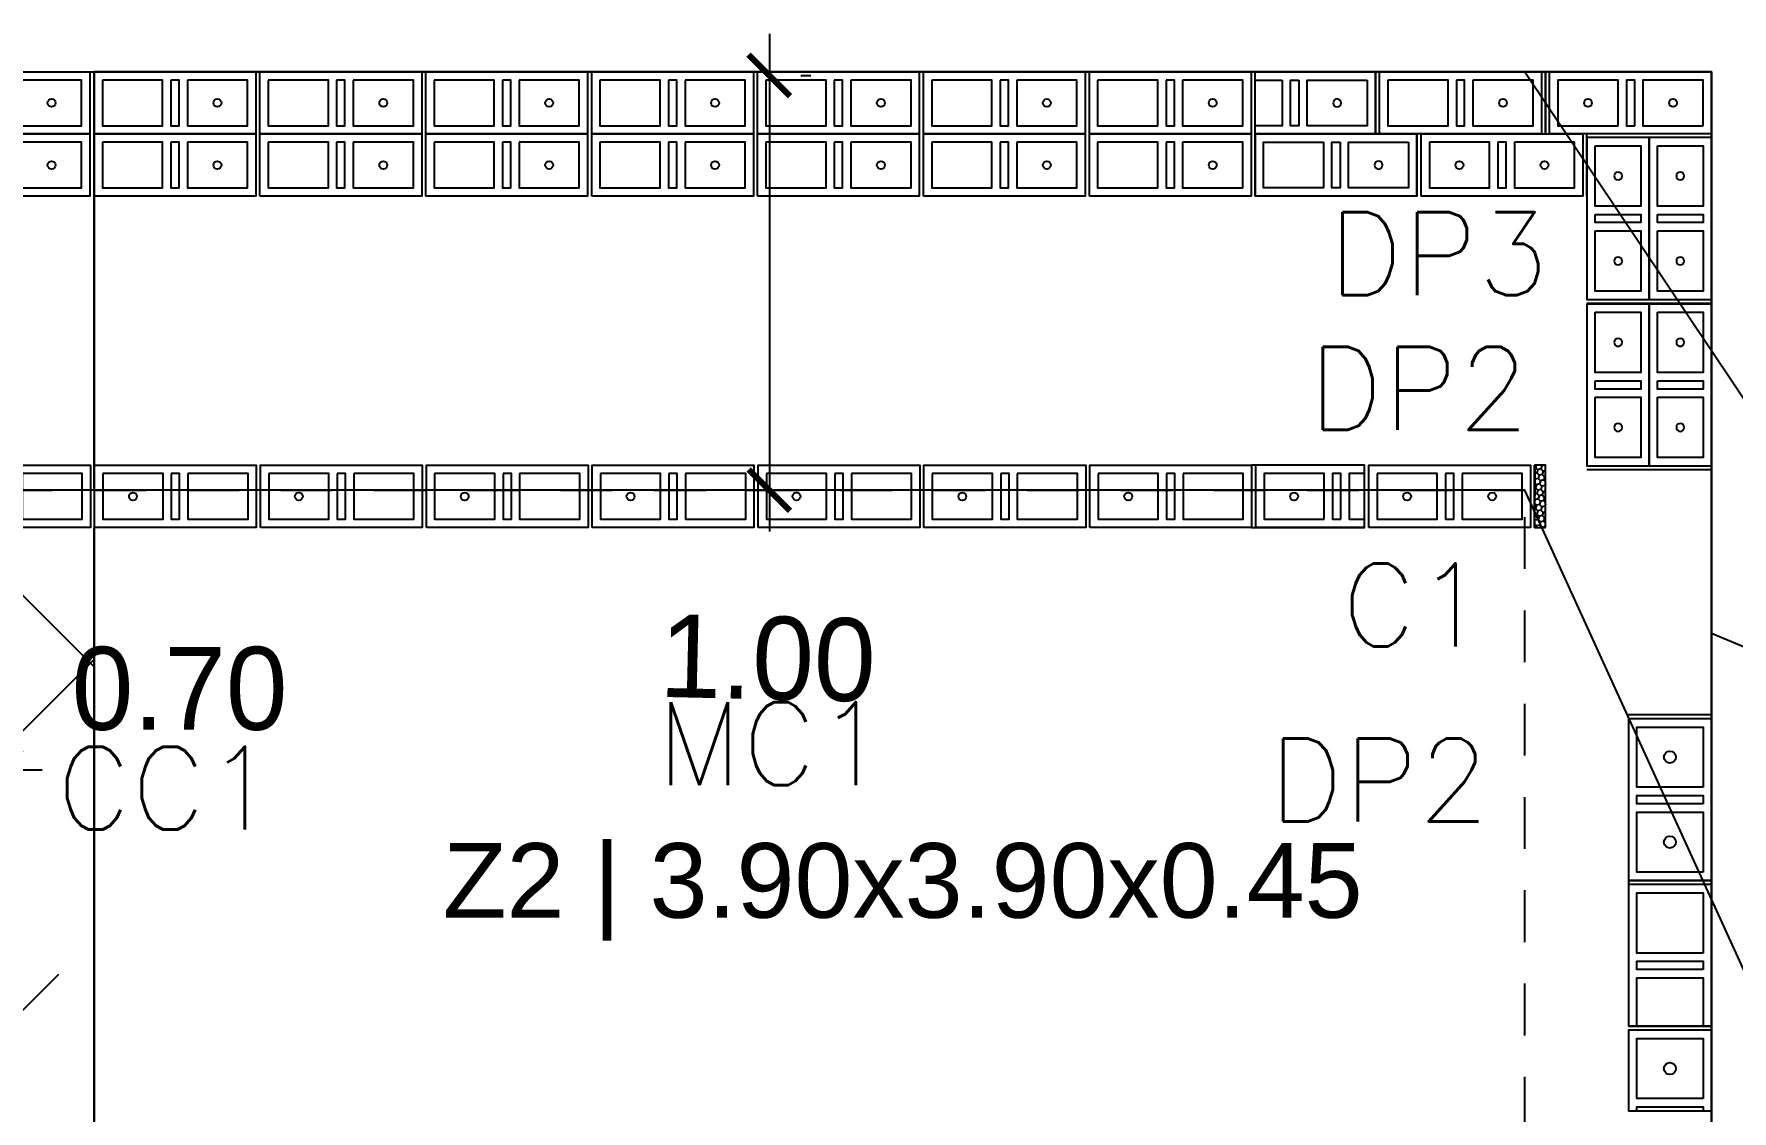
# Model space of a CAD drawing. Header units: metres. Extents: x -33.7 to 12.8, y -17.6 to 9.1.
# Drawn here: x -2.156 to 1.939, y 6.329 to 8.926 of the extents above; entities that cross this region are included whole.
import ezdxf
from ezdxf.enums import TextEntityAlignment as Align
from ezdxf.xclip import XClip

# ---------------------------------------------------------------- set-up
doc = ezdxf.new("R2010")
doc.units = ezdxf.units.M
doc.header["$XCLIPFRAME"] = 2
doc.linetypes.add('HIDDEN', pattern=[0.375, 0.25, -0.125])
for name, color, linetype in [('block 008', 8, 'Continuous'), ('block0.14', 1, 'Continuous'), ('BLOCK251', 1, 'Continuous'), ('CIMIENTO 004', 4, 'Continuous'), ('COTAS', 1, 'Continuous'), ('CUANT-MC1-NETO', 1, 'Continuous'), ('CUANT-TEXTO', 7, 'Continuous'), ('CUANT-TRASLAPE-ZAPATA', 8, 'Continuous'), ('CUANT-ZAPATAS', 5, 'Continuous'), ('hatch', 8, 'Continuous'), ('S-contrapiso 001', 1, 'Continuous'), ('S-cotas 001', 1, 'Continuous'), ('S-text 003', 3, 'Continuous'), ('TEX5', 4, 'Continuous'), ('ZAPATA', 6, 'Continuous')]:
    doc.layers.add(name, color=color, linetype=linetype)
doc.styles.add('ROMANS', font='romans')
doc.styles.add('ROTULOS', font='GOTHIC.TTF')
doc.styles.get("Standard").update_dxf_attribs({"font": 'arial.ttf'})
doc.dimstyles.new('DIM_100_2', dxfattribs={"dimtxt": 0.2, "dimasz": 0.1, "dimexe": 0.1, "dimexo": 0.1, "dimgap": 0.15, "dimtad": 1, "dimtxsty": 'ROTULOS', "dimblk": 'ARCHTICK', "dimcen": 0.1, "dimdle": 0.1, "dimclrd": 256, "dimclre": 256, "dimclrt": 1, "dimaunit": 1, "dimadec": 3, "dimazin": 3, "dimtfac": 1, "dimtix": 1, "dimtmove": 2, "dimatfit": 0, "dimldrblk": 'FLECHA', "dimfxl": 0.25, "dimtvp": 1, "dimlwd": -1, "dimlwe": -1})

# ---------------------------------------------------------------- blocks, each defined once
blk = doc.blocks.new('*U248')
for points in [[(-0.075, 0.4), (0.075, 0.4), (0.075, 0.01), (-0.075, 0.01)], [(0.055, 0.38), (-0.055, 0.38), (-0.055, 0.235), (0.055, 0.235)], [(0.055, 0.215), (-0.055, 0.215), (-0.055, 0.195), (0.055, 0.195)], [(0.055, 0.175), (-0.055, 0.175), (-0.055, 0.03), (0.055, 0.03)]]:
    blk.add_lwpolyline(points, close=True)
at = {"color": 251}
blk.add_lwpolyline([(-0.075, 0), (0.075, 0)], dxfattribs=at)
at = {"color": 3}
blk.add_circle((0, 0.1025), 0.00953, dxfattribs=at)
blk = doc.blocks.new('*U249')
for points in [[(-0.075, 0.4), (0.075, 0.4), (0.075, 0.01), (-0.075, 0.01)], [(0.055, 0.38), (-0.055, 0.38), (-0.055, 0.235), (0.055, 0.235)], [(0.055, 0.215), (-0.055, 0.215), (-0.055, 0.195), (0.055, 0.195)], [(0.055, 0.175), (-0.055, 0.175), (-0.055, 0.03), (0.055, 0.03)]]:
    blk.add_lwpolyline(points, close=True)
at = {"color": 251}
blk.add_lwpolyline([(-0.075, 0), (0.075, 0)], dxfattribs=at)
at = {"color": 3}
blk.add_circle((0, 0.1025), 0.00953, dxfattribs=at)
blk = doc.blocks.new('*U250')
for points in [[(-0.075, 0.4), (0.075, 0.4), (0.075, 0.01), (-0.075, 0.01)], [(0.055, 0.38), (-0.055, 0.38), (-0.055, 0.235), (0.055, 0.235)], [(0.055, 0.215), (-0.055, 0.215), (-0.055, 0.195), (0.055, 0.195)], [(0.055, 0.175), (-0.055, 0.175), (-0.055, 0.03), (0.055, 0.03)]]:
    blk.add_lwpolyline(points, close=True)
at = {"color": 251}
blk.add_lwpolyline([(-0.075, 0), (0.075, 0)], dxfattribs=at)
at = {"color": 3}
blk.add_circle((0, 0.1025), 0.00953, dxfattribs=at)
blk = doc.blocks.new('*U251')
for points in [[(-0.075, 0.4), (0.075, 0.4), (0.075, 0.01), (-0.075, 0.01)], [(0.055, 0.38), (-0.055, 0.38), (-0.055, 0.235), (0.055, 0.235)], [(0.055, 0.215), (-0.055, 0.215), (-0.055, 0.195), (0.055, 0.195)], [(0.055, 0.175), (-0.055, 0.175), (-0.055, 0.03), (0.055, 0.03)]]:
    blk.add_lwpolyline(points, close=True)
at = {"color": 251}
blk.add_lwpolyline([(-0.075, 0), (0.075, 0)], dxfattribs=at)
at = {"color": 3}
blk.add_circle((0, 0.1025), 0.00953, dxfattribs=at)
blk = doc.blocks.new('*U252')
for points in [[(-0.075, 0.4), (0.075, 0.4), (0.075, 0.01), (-0.075, 0.01)], [(0.055, 0.38), (-0.055, 0.38), (-0.055, 0.235), (0.055, 0.235)], [(0.055, 0.215), (-0.055, 0.215), (-0.055, 0.195), (0.055, 0.195)], [(0.055, 0.175), (-0.055, 0.175), (-0.055, 0.03), (0.055, 0.03)]]:
    blk.add_lwpolyline(points, close=True)
at = {"color": 251}
blk.add_lwpolyline([(-0.075, 0), (0.075, 0)], dxfattribs=at)
at = {"color": 3}
blk.add_circle((0, 0.1025), 0.00953, dxfattribs=at)
blk = doc.blocks.new('*U253')
for points in [[(-0.075, 0.4), (0.075, 0.4), (0.075, 0.01), (-0.075, 0.01)], [(0.055, 0.38), (-0.055, 0.38), (-0.055, 0.235), (0.055, 0.235)], [(0.055, 0.215), (-0.055, 0.215), (-0.055, 0.195), (0.055, 0.195)], [(0.055, 0.175), (-0.055, 0.175), (-0.055, 0.03), (0.055, 0.03)]]:
    blk.add_lwpolyline(points, close=True)
at = {"color": 251}
blk.add_lwpolyline([(-0.075, 0), (0.075, 0)], dxfattribs=at)
at = {"color": 3}
blk.add_circle((0, 0.1025), 0.00953, dxfattribs=at)
blk = doc.blocks.new('*U254')
for points in [[(-0.075, 0.4), (0.075, 0.4), (0.075, 0.01), (-0.075, 0.01)], [(0.055, 0.38), (-0.055, 0.38), (-0.055, 0.235), (0.055, 0.235)], [(0.055, 0.215), (-0.055, 0.215), (-0.055, 0.195), (0.055, 0.195)], [(0.055, 0.175), (-0.055, 0.175), (-0.055, 0.03), (0.055, 0.03)]]:
    blk.add_lwpolyline(points, close=True)
at = {"color": 251}
blk.add_lwpolyline([(-0.075, 0), (0.075, 0)], dxfattribs=at)
at = {"color": 3}
blk.add_circle((0, 0.1025), 0.00953, dxfattribs=at)
blk = doc.blocks.new('*U255')
for points in [[(-0.075, 0.4), (0.075, 0.4), (0.075, 0.01), (-0.075, 0.01)], [(0.055, 0.38), (-0.055, 0.38), (-0.055, 0.235), (0.055, 0.235)], [(0.055, 0.215), (-0.055, 0.215), (-0.055, 0.195), (0.055, 0.195)], [(0.055, 0.175), (-0.055, 0.175), (-0.055, 0.03), (0.055, 0.03)]]:
    blk.add_lwpolyline(points, close=True)
at = {"color": 251}
blk.add_lwpolyline([(-0.075, 0), (0.075, 0)], dxfattribs=at)
at = {"color": 3}
blk.add_circle((0, 0.1025), 0.00953, dxfattribs=at)
blk = doc.blocks.new('*U256')
for points in [[(-0.075, 0.4), (0.075, 0.4), (0.075, 0.01), (-0.075, 0.01)], [(0.055, 0.38), (-0.055, 0.38), (-0.055, 0.235), (0.055, 0.235)], [(0.055, 0.215), (-0.055, 0.215), (-0.055, 0.195), (0.055, 0.195)], [(0.055, 0.175), (-0.055, 0.175), (-0.055, 0.03), (0.055, 0.03)]]:
    blk.add_lwpolyline(points, close=True)
at = {"color": 251}
blk.add_lwpolyline([(-0.075, 0), (0.075, 0)], dxfattribs=at)
at = {"color": 3}
blk.add_circle((0, 0.1025), 0.00953, dxfattribs=at)
blk = doc.blocks.new('*U257')
for points in [[(-0.075, 0.4), (0.075, 0.4), (0.075, 0.01), (-0.075, 0.01)], [(0.055, 0.38), (-0.055, 0.38), (-0.055, 0.235), (0.055, 0.235)], [(0.055, 0.215), (-0.055, 0.215), (-0.055, 0.195), (0.055, 0.195)], [(0.055, 0.175), (-0.055, 0.175), (-0.055, 0.03), (0.055, 0.03)]]:
    blk.add_lwpolyline(points, close=True)
at = {"color": 251}
blk.add_lwpolyline([(-0.075, 0), (0.075, 0)], dxfattribs=at)
at = {"color": 3}
blk.add_circle((0, 0.1025), 0.00953, dxfattribs=at)
blk = doc.blocks.new('*U258')
for points in [[(-0.075, 0.4), (0.075, 0.4), (0.075, 0.01), (-0.075, 0.01)], [(0.055, 0.38), (-0.055, 0.38), (-0.055, 0.235), (0.055, 0.235)], [(0.055, 0.215), (-0.055, 0.215), (-0.055, 0.195), (0.055, 0.195)], [(0.055, 0.175), (-0.055, 0.175), (-0.055, 0.03), (0.055, 0.03)]]:
    blk.add_lwpolyline(points, close=True)
at = {"color": 251}
blk.add_lwpolyline([(-0.075, 0), (0.075, 0)], dxfattribs=at)
at = {"color": 3}
blk.add_circle((0, 0.1025), 0.00953, dxfattribs=at)
blk = doc.blocks.new('*U259')
for points in [[(-0.075, 0.4), (0.075, 0.4), (0.075, 0.01), (-0.075, 0.01)], [(0.055, 0.38), (-0.055, 0.38), (-0.055, 0.235), (0.055, 0.235)], [(0.055, 0.215), (-0.055, 0.215), (-0.055, 0.195), (0.055, 0.195)], [(0.055, 0.175), (-0.055, 0.175), (-0.055, 0.03), (0.055, 0.03)]]:
    blk.add_lwpolyline(points, close=True)
at = {"color": 251}
blk.add_lwpolyline([(-0.075, 0), (0.075, 0)], dxfattribs=at)
at = {"color": 3}
blk.add_circle((0, 0.1025), 0.00953, dxfattribs=at)
blk = doc.blocks.new('*U260')
for points in [[(-0.075, 0.4), (0.075, 0.4), (0.075, 0.01), (-0.075, 0.01)], [(0.055, 0.38), (-0.055, 0.38), (-0.055, 0.235), (0.055, 0.235)], [(0.055, 0.215), (-0.055, 0.215), (-0.055, 0.195), (0.055, 0.195)], [(0.055, 0.175), (-0.055, 0.175), (-0.055, 0.03), (0.055, 0.03)]]:
    blk.add_lwpolyline(points, close=True)
at = {"color": 251}
blk.add_lwpolyline([(-0.075, 0), (0.075, 0)], dxfattribs=at)
at = {"color": 3}
blk.add_circle((0, 0.1025), 0.00953, dxfattribs=at)
blk = doc.blocks.new('*U261')
for points in [[(-0.075, 0.4), (0.075, 0.4), (0.075, 0.01), (-0.075, 0.01)], [(0.055, 0.38), (-0.055, 0.38), (-0.055, 0.235), (0.055, 0.235)], [(0.055, 0.215), (-0.055, 0.215), (-0.055, 0.195), (0.055, 0.195)], [(0.055, 0.175), (-0.055, 0.175), (-0.055, 0.03), (0.055, 0.03)]]:
    blk.add_lwpolyline(points, close=True)
at = {"color": 251}
blk.add_lwpolyline([(-0.075, 0), (0.075, 0)], dxfattribs=at)
at = {"color": 3}
blk.add_circle((0, 0.1025), 0.00953, dxfattribs=at)
blk = doc.blocks.new('*U262')
for points in [[(-0.075, 0.4), (0.075, 0.4), (0.075, 0.01), (-0.075, 0.01)], [(0.055, 0.38), (-0.055, 0.38), (-0.055, 0.235), (0.055, 0.235)], [(0.055, 0.215), (-0.055, 0.215), (-0.055, 0.195), (0.055, 0.195)], [(0.055, 0.175), (-0.055, 0.175), (-0.055, 0.03), (0.055, 0.03)]]:
    blk.add_lwpolyline(points, close=True)
at = {"color": 251}
blk.add_lwpolyline([(-0.075, 0), (0.075, 0)], dxfattribs=at)
at = {"color": 3}
blk.add_circle((0, 0.1025), 0.00953, dxfattribs=at)
blk = doc.blocks.new('*U263')
for points in [[(-0.075, 0.4), (0.075, 0.4), (0.075, 0.01), (-0.075, 0.01)], [(0.055, 0.38), (-0.055, 0.38), (-0.055, 0.235), (0.055, 0.235)], [(0.055, 0.215), (-0.055, 0.215), (-0.055, 0.195), (0.055, 0.195)], [(0.055, 0.175), (-0.055, 0.175), (-0.055, 0.03), (0.055, 0.03)]]:
    blk.add_lwpolyline(points, close=True)
at = {"color": 251}
blk.add_lwpolyline([(-0.075, 0), (0.075, 0)], dxfattribs=at)
at = {"color": 3}
blk.add_circle((0, 0.1025), 0.00953, dxfattribs=at)
blk = doc.blocks.new('*U264')
for points in [[(-0.075, 0.4), (0.075, 0.4), (0.075, 0.01), (-0.075, 0.01)], [(0.055, 0.38), (-0.055, 0.38), (-0.055, 0.235), (0.055, 0.235)], [(0.055, 0.215), (-0.055, 0.215), (-0.055, 0.195), (0.055, 0.195)], [(0.055, 0.175), (-0.055, 0.175), (-0.055, 0.03), (0.055, 0.03)]]:
    blk.add_lwpolyline(points, close=True)
at = {"color": 251}
blk.add_lwpolyline([(-0.075, 0), (0.075, 0)], dxfattribs=at)
at = {"color": 3}
blk.add_circle((0, 0.1025), 0.00953, dxfattribs=at)
blk = doc.blocks.new('*U265')
for points in [[(-0.075, 0.4), (0.075, 0.4), (0.075, 0.01), (-0.075, 0.01)], [(0.055, 0.38), (-0.055, 0.38), (-0.055, 0.235), (0.055, 0.235)], [(0.055, 0.215), (-0.055, 0.215), (-0.055, 0.195), (0.055, 0.195)], [(0.055, 0.175), (-0.055, 0.175), (-0.055, 0.03), (0.055, 0.03)]]:
    blk.add_lwpolyline(points, close=True)
at = {"color": 251}
blk.add_lwpolyline([(-0.075, 0), (0.075, 0)], dxfattribs=at)
at = {"color": 3}
for centre in [(0, 0.3075), (0, 0.1025)]:
    blk.add_circle(centre, 0.00953, dxfattribs=at)
blk = doc.blocks.new('*U266')
for points in [[(-0.075, 0.4), (0.075, 0.4), (0.075, 0.01), (-0.075, 0.01)], [(0.055, 0.38), (-0.055, 0.38), (-0.055, 0.235), (0.055, 0.235)], [(0.055, 0.215), (-0.055, 0.215), (-0.055, 0.195), (0.055, 0.195)], [(0.055, 0.175), (-0.055, 0.175), (-0.055, 0.03), (0.055, 0.03)]]:
    blk.add_lwpolyline(points, close=True)
at = {"color": 251}
blk.add_lwpolyline([(-0.075, 0), (0.075, 0)], dxfattribs=at)
at = {"color": 3}
for centre in [(0, 0.3075), (0, 0.1025)]:
    blk.add_circle(centre, 0.00953, dxfattribs=at)
blk = doc.blocks.new('*U155')
for points in [[(-0.075, 0.4), (0.075, 0.4), (0.075, 0.01), (-0.075, 0.01)], [(0.055, 0.38), (-0.055, 0.38), (-0.055, 0.235), (0.055, 0.235)], [(0.055, 0.215), (-0.055, 0.215), (-0.055, 0.195), (0.055, 0.195)], [(0.055, 0.175), (-0.055, 0.175), (-0.055, 0.03), (0.055, 0.03)]]:
    blk.add_lwpolyline(points, close=True)
at = {"color": 3}
blk.add_circle((0, 0.3075), 0.00953, dxfattribs=at)
blk = doc.blocks.new('*U267')
for points in [[(-0.075, 0.4), (0.075, 0.4), (0.075, 0.01), (-0.075, 0.01)], [(0.055, 0.38), (-0.055, 0.38), (-0.055, 0.235), (0.055, 0.235)], [(0.055, 0.215), (-0.055, 0.215), (-0.055, 0.195), (0.055, 0.195)], [(0.055, 0.175), (-0.055, 0.175), (-0.055, 0.03), (0.055, 0.03)]]:
    blk.add_lwpolyline(points, close=True)
at = {"color": 251}
blk.add_lwpolyline([(-0.075, 0), (0.075, 0)], dxfattribs=at)
at = {"color": 3}
for centre in [(0, 0.3075), (0, 0.1025)]:
    blk.add_circle(centre, 0.00953, dxfattribs=at)
blk = doc.blocks.new('*U268')
for points in [[(-0.075, 0.4), (0.075, 0.4), (0.075, 0.01), (-0.075, 0.01)], [(0.055, 0.38), (-0.055, 0.38), (-0.055, 0.235), (0.055, 0.235)], [(0.055, 0.215), (-0.055, 0.215), (-0.055, 0.195), (0.055, 0.195)], [(0.055, 0.175), (-0.055, 0.175), (-0.055, 0.03), (0.055, 0.03)]]:
    blk.add_lwpolyline(points, close=True)
at = {"color": 251}
blk.add_lwpolyline([(-0.075, 0), (0.075, 0)], dxfattribs=at)
at = {"color": 3}
for centre in [(0, 0.3075), (0, 0.1025)]:
    blk.add_circle(centre, 0.00953, dxfattribs=at)
blk = doc.blocks.new('*U338')
for points in [[(-0.075, 0.4), (0.075, 0.4), (0.075, 0.01), (-0.075, 0.01)], [(0.055, 0.38), (-0.055, 0.38), (-0.055, 0.235), (0.055, 0.235)], [(0.055, 0.215), (-0.055, 0.215), (-0.055, 0.195), (0.055, 0.195)], [(0.055, 0.175), (-0.055, 0.175), (-0.055, 0.03), (0.055, 0.03)]]:
    blk.add_lwpolyline(points, close=True)
at = {"color": 251}
blk.add_lwpolyline([(-0.075, 0), (0.075, 0)], dxfattribs=at)
at = {"color": 3}
blk.add_circle((0, 0.3075), 0.00953, dxfattribs=at)
blk = doc.blocks.new('*U339')
for points in [[(-0.075, 0.4), (0.075, 0.4), (0.075, 0.01), (-0.075, 0.01)], [(0.055, 0.38), (-0.055, 0.38), (-0.055, 0.235), (0.055, 0.235)], [(0.055, 0.215), (-0.055, 0.215), (-0.055, 0.195), (0.055, 0.195)], [(0.055, 0.175), (-0.055, 0.175), (-0.055, 0.03), (0.055, 0.03)]]:
    blk.add_lwpolyline(points, close=True)
at = {"color": 251}
blk.add_lwpolyline([(-0.075, 0), (0.075, 0)], dxfattribs=at)
at = {"color": 3}
blk.add_circle((0, 0.3075), 0.00953, dxfattribs=at)
blk = doc.blocks.new('*U340')
for points in [[(-0.075, 0.4), (0.075, 0.4), (0.075, 0.01), (-0.075, 0.01)], [(0.055, 0.38), (-0.055, 0.38), (-0.055, 0.235), (0.055, 0.235)], [(0.055, 0.215), (-0.055, 0.215), (-0.055, 0.195), (0.055, 0.195)], [(0.055, 0.175), (-0.055, 0.175), (-0.055, 0.03), (0.055, 0.03)]]:
    blk.add_lwpolyline(points, close=True)
at = {"color": 251}
blk.add_lwpolyline([(-0.075, 0), (0.075, 0)], dxfattribs=at)
at = {"color": 3}
blk.add_circle((0, 0.3075), 0.00953, dxfattribs=at)
blk = doc.blocks.new('*U341')
for points in [[(-0.075, 0.4), (0.075, 0.4), (0.075, 0.01), (-0.075, 0.01)], [(0.055, 0.38), (-0.055, 0.38), (-0.055, 0.235), (0.055, 0.235)], [(0.055, 0.215), (-0.055, 0.215), (-0.055, 0.195), (0.055, 0.195)], [(0.055, 0.175), (-0.055, 0.175), (-0.055, 0.03), (0.055, 0.03)]]:
    blk.add_lwpolyline(points, close=True)
at = {"color": 251}
blk.add_lwpolyline([(-0.075, 0), (0.075, 0)], dxfattribs=at)
at = {"color": 3}
blk.add_circle((0, 0.3075), 0.00953, dxfattribs=at)
blk = doc.blocks.new('*U342')
for points in [[(-0.075, 0.4), (0.075, 0.4), (0.075, 0.01), (-0.075, 0.01)], [(0.055, 0.38), (-0.055, 0.38), (-0.055, 0.235), (0.055, 0.235)], [(0.055, 0.215), (-0.055, 0.215), (-0.055, 0.195), (0.055, 0.195)], [(0.055, 0.175), (-0.055, 0.175), (-0.055, 0.03), (0.055, 0.03)]]:
    blk.add_lwpolyline(points, close=True)
at = {"color": 251}
blk.add_lwpolyline([(-0.075, 0), (0.075, 0)], dxfattribs=at)
at = {"color": 3}
blk.add_circle((0, 0.3075), 0.00953, dxfattribs=at)
blk = doc.blocks.new('*U343')
for points in [[(-0.075, 0.4), (0.075, 0.4), (0.075, 0.01), (-0.075, 0.01)], [(0.055, 0.38), (-0.055, 0.38), (-0.055, 0.235), (0.055, 0.235)], [(0.055, 0.215), (-0.055, 0.215), (-0.055, 0.195), (0.055, 0.195)], [(0.055, 0.175), (-0.055, 0.175), (-0.055, 0.03), (0.055, 0.03)]]:
    blk.add_lwpolyline(points, close=True)
at = {"color": 251}
blk.add_lwpolyline([(-0.075, 0), (0.075, 0)], dxfattribs=at)
at = {"color": 3}
blk.add_circle((0, 0.3075), 0.00953, dxfattribs=at)
blk = doc.blocks.new('*U344')
for points in [[(-0.075, 0.4), (0.075, 0.4), (0.075, 0.01), (-0.075, 0.01)], [(0.055, 0.38), (-0.055, 0.38), (-0.055, 0.235), (0.055, 0.235)], [(0.055, 0.215), (-0.055, 0.215), (-0.055, 0.195), (0.055, 0.195)], [(0.055, 0.175), (-0.055, 0.175), (-0.055, 0.03), (0.055, 0.03)]]:
    blk.add_lwpolyline(points, close=True)
at = {"color": 251}
blk.add_lwpolyline([(-0.075, 0), (0.075, 0)], dxfattribs=at)
at = {"color": 3}
blk.add_circle((0, 0.3075), 0.00953, dxfattribs=at)
blk = doc.blocks.new('*U345')
for points in [[(-0.075, 0.4), (0.075, 0.4), (0.075, 0.01), (-0.075, 0.01)], [(0.055, 0.38), (-0.055, 0.38), (-0.055, 0.235), (0.055, 0.235)], [(0.055, 0.215), (-0.055, 0.215), (-0.055, 0.195), (0.055, 0.195)], [(0.055, 0.175), (-0.055, 0.175), (-0.055, 0.03), (0.055, 0.03)]]:
    blk.add_lwpolyline(points, close=True)
at = {"color": 251}
blk.add_lwpolyline([(-0.075, 0), (0.075, 0)], dxfattribs=at)
at = {"color": 3}
blk.add_circle((0, 0.3075), 0.00953, dxfattribs=at)
blk = doc.blocks.new('*U346')
for points in [[(-0.075, 0.4), (0.075, 0.4), (0.075, 0.01), (-0.075, 0.01)], [(0.055, 0.38), (-0.055, 0.38), (-0.055, 0.235), (0.055, 0.235)], [(0.055, 0.215), (-0.055, 0.215), (-0.055, 0.195), (0.055, 0.195)], [(0.055, 0.175), (-0.055, 0.175), (-0.055, 0.03), (0.055, 0.03)]]:
    blk.add_lwpolyline(points, close=True)
at = {"color": 251}
blk.add_lwpolyline([(-0.075, 0), (0.075, 0)], dxfattribs=at)
at = {"color": 3}
for centre in [(0, 0.3075), (0, 0.1025)]:
    blk.add_circle(centre, 0.00953, dxfattribs=at)
blk = doc.blocks.new('*U347')
for points in [[(-0.075, 0.4), (0.075, 0.4), (0.075, 0.01), (-0.075, 0.01)], [(0.055, 0.38), (-0.055, 0.38), (-0.055, 0.235), (0.055, 0.235)], [(0.055, 0.215), (-0.055, 0.215), (-0.055, 0.195), (0.055, 0.195)], [(0.055, 0.175), (-0.055, 0.175), (-0.055, 0.03), (0.055, 0.03)]]:
    blk.add_lwpolyline(points, close=True)
at = {"color": 251}
blk.add_lwpolyline([(-0.075, 0), (0.075, 0)], dxfattribs=at)
at = {"color": 3}
blk.add_circle((0, 0.1025), 0.00953, dxfattribs=at)
blk = doc.blocks.new('_ArchTick')
at = {"color": 0, "linetype": 'ByBlock', "lineweight": -2, "const_width": 0.15}
blk.add_lwpolyline([(-0.5, -0.5), (0.5, 0.5)], dxfattribs=at)
blk = doc.blocks.new('*D416')
at = {"layer": 'Defpoints', "color": 0, "transparency": 16777216}
for p in [(-0.4066, 8.8264), (-0.3826, 7.8264), (-0.3826, 7.8264)]:
    blk.add_point(p, dxfattribs=at)
at = {"layer": 'S-cotas 001', "transparency": 16777216}
for p, q in [((-0.3826, 8.9264), (-0.3826, 7.7264)), ((-0.3066, 8.8264), (-0.2826, 8.8264)), ((-0.2826, 7.8264), (-0.2826, 7.8264))]:
    blk.add_line(p, q, dxfattribs=at)
at = {"layer": 'S-cotas 001', "linetype": 'ByBlock', "transparency": 16777216, "xscale": 0.1, "yscale": 0.1, "zscale": 0.1}
for p, rotation in [((-0.3826, 8.8264), 90), ((-0.3826, 7.8264), 270)]:
    blk.add_blockref('_ArchTick', p, dxfattribs=dict(at, rotation=rotation))
at = {"layer": 'S-cotas 001', "color": 1, "transparency": 16777216, "insert": (-0.3865, 7.4206), "char_height": 0.2, "attachment_point": 5, "rotation": 358.7095, "style": 'ROTULOS'}
blk.add_mtext('\\A1;1.00', dxfattribs=at)
blk = doc.blocks.new('FLECHA')
h = blk.add_hatch(color=256)
edge = h.paths.add_edge_path()
edge.add_line((-0.76, -0.716), (-0.346, 0))
edge.add_line((-0.346, 0), (-0.76, 0.716))
edge.add_arc((-0.63, 0.791), 0.15, 30, 210, ccw=False)
edge.add_line((-0.5, 0.866), (0, 0))
edge.add_line((0, 0), (-0.5, -0.866))
edge.add_arc((-0.63, -0.791), 0.15, 150, 330, ccw=False)
blk.add_line((-0.346, 0), (-1.83, 0))
blk.add_lwpolyline([(-0.76, -0.716), (-0.346, 0), (-0.76, 0.716, -1), (-0.5, 0.866), (0, 0), (-0.5, -0.866, -1)], format="xyb", close=True)
blk = doc.blocks.new('*D418')
at = {"layer": 'COTAS', "transparency": 16777216}
for p, q in [((-3.036, 7.1519), (-2.136, 7.1519)), ((-2.936, 7.0519), (-2.936, 7.0519)), ((-2.236, 7.0519), (-2.236, 7.0519))]:
    blk.add_line(p, q, dxfattribs=at)
at = {"layer": 'Defpoints', "color": 0, "transparency": 16777216}
for p in [(-2.936, 7.1519), (-2.236, 7.1519), (-2.236, 7.1519)]:
    blk.add_point(p, dxfattribs=at)
at = {"layer": 'COTAS', "linetype": 'ByBlock', "transparency": 16777216, "xscale": 0.1, "yscale": 0.1, "zscale": 0.1, "rotation": 180}
blk.add_blockref('_ArchTick', (-2.936, 7.1519), dxfattribs=at)
at = {"layer": 'COTAS', "linetype": 'ByBlock', "transparency": 16777216, "xscale": 0.1, "yscale": 0.1, "zscale": 0.1}
blk.add_blockref('_ArchTick', (-2.236, 7.1519), dxfattribs=at)
at = {"layer": 'COTAS', "color": 1, "transparency": 16777216, "insert": (-1.8047, 7.347), "char_height": 0.2, "attachment_point": 5, "style": 'ROTULOS'}
blk.add_mtext('\\A1;0.70', dxfattribs=at)
blk = doc.blocks.new('*U485')
blk.add_line((135.7512, -9.7325), (135.5512, -9.7325))
at = {"color": 251}
blk.add_lwpolyline([(135.5512, -9.5275), (135.7512, -9.5275)], dxfattribs=at)
for points in [[(135.7512, -9.7325), (135.7512, -9.5375), (135.5512, -9.5375), (135.5512, -9.7325)], [(135.5712, -9.7325), (135.5712, -9.7225), (135.7312, -9.7225), (135.7312, -9.7325)]]:
    blk.add_lwpolyline(points)
blk.add_lwpolyline([(135.7312, -9.7025), (135.5712, -9.7025), (135.5712, -9.5575), (135.7312, -9.5575)], close=True)
at = {"color": 3}
blk.add_circle((135.6512, -9.63), 0.0144, dxfattribs=at)
blk = doc.blocks.new('*U486')
at = {"color": 251}
blk.add_lwpolyline([(135.5512, -9.5275), (135.7512, -9.5275)], dxfattribs=at)
for points in [[(135.5512, -9.9275), (135.7512, -9.9275), (135.7512, -9.5375), (135.5512, -9.5375)], [(135.7312, -9.7025), (135.5712, -9.7025), (135.5712, -9.5575), (135.7312, -9.5575)], [(135.7312, -9.7425), (135.5712, -9.7425), (135.5712, -9.7225), (135.7312, -9.7225)], [(135.7312, -9.9075), (135.5712, -9.9075), (135.5712, -9.7625), (135.7312, -9.7625)]]:
    blk.add_lwpolyline(points, close=True)
at = {"color": 3}
for centre in [(135.6512, -9.63), (135.6512, -9.835)]:
    blk.add_circle(centre, 0.0144, dxfattribs=at)
blk = doc.blocks.new('*U487')
at = {"color": 251}
blk.add_lwpolyline([(135.5512, -9.5275), (135.7512, -9.5275)], dxfattribs=at)
for points in [[(135.5512, -9.9275), (135.7512, -9.9275), (135.7512, -9.5375), (135.5512, -9.5375)], [(135.7312, -9.7025), (135.5712, -9.7025), (135.5712, -9.5575), (135.7312, -9.5575)], [(135.7312, -9.7425), (135.5712, -9.7425), (135.5712, -9.7225), (135.7312, -9.7225)], [(135.7312, -9.9075), (135.5712, -9.9075), (135.5712, -9.7625), (135.7312, -9.7625)]]:
    blk.add_lwpolyline(points, close=True)
blk = doc.blocks.new('*U513')
for points in [[(-0.075, 0.4), (0.075, 0.4), (0.075, 0.01), (-0.075, 0.01)], [(0.055, 0.38), (-0.055, 0.38), (-0.055, 0.235), (0.055, 0.235)], [(0.055, 0.215), (-0.055, 0.215), (-0.055, 0.195), (0.055, 0.195)], [(0.055, 0.175), (-0.055, 0.175), (-0.055, 0.03), (0.055, 0.03)]]:
    blk.add_lwpolyline(points, close=True)
at = {"color": 251}
blk.add_lwpolyline([(-0.075, 0), (0.075, 0)], dxfattribs=at)
at = {"color": 3}
for centre in [(0, 0.3075), (0, 0.1025)]:
    blk.add_circle(centre, 0.00953, dxfattribs=at)
blk = doc.blocks.new('*U514')
for points in [[(-0.075, 0.4), (0.075, 0.4), (0.075, 0.01), (-0.075, 0.01)], [(0.055, 0.38), (-0.055, 0.38), (-0.055, 0.235), (0.055, 0.235)], [(0.055, 0.215), (-0.055, 0.215), (-0.055, 0.195), (0.055, 0.195)], [(0.055, 0.175), (-0.055, 0.175), (-0.055, 0.03), (0.055, 0.03)]]:
    blk.add_lwpolyline(points, close=True)
at = {"color": 251}
blk.add_lwpolyline([(-0.075, 0), (0.075, 0)], dxfattribs=at)
at = {"color": 3}
for centre in [(0, 0.3075), (0, 0.1025)]:
    blk.add_circle(centre, 0.00953, dxfattribs=at)

msp = doc.modelspace()

# ---------------------------------------------------------------- hatches: boundary and pattern name
at = {"layer": 'hatch'}
h = msp.add_hatch(dxfattribs=at)
h.set_pattern_fill('HONEY', color=256, scale=0.0025, angle=193.8615)
h.set_pattern_definition([(193.86149112, (2292.7571426, 3986.838941), (-0.009912652092, -0.009526334386), [0.0079375, -0.015875]), (313.86149112, (2292.7571426, 3986.838941), (0.013206373629, -0.003821441338), [0.0079375, -0.015875]), (253.86149112, (2292.7571426, 3986.838941), (0.003293721537, -0.013347775724), [-0.015875, 0.0079375])])
h.paths.add_polyline_path([(1.489, 7.7363), (1.4891, 7.8863), (1.463, 7.8863), (1.4628, 7.7363)])
at = {"layer": 'S-contrapiso 001'}
h = msp.add_hatch(dxfattribs=at)
h.set_pattern_fill('ANSI38', color=256, scale=0.15)
h.paths.add_polyline_path([(-4.6593, 0.8334), (-8.386, 0.8334), (-8.386, -0.2387), (-4.6593, -0.2387)])
h.paths.add_polyline_path([(-5.3507, 0.0369), (-4.7173, 0.0369), (-4.7173, -0.2631), (-5.3507, -0.2631)])
h.paths.add_polyline_path([(-8.1834, 0.8535), (-7.731, 0.8535), (-7.731, 0.5535), (-8.1834, 0.5535)])
h.paths.add_polyline_path([(-9.586, 0.8334), (-9.586, -0.2387), (-8.386, -0.2387), (-8.386, 0.8334)])
h.paths.add_polyline_path([(-8.386, 6.3702), (-8.386, 1.5334), (-4.6593, 1.5334), (-4.6593, 3.3291), (-2.586, 3.3291), (-2.586, 6.3702)])
h.paths.add_polyline_path([(-11.086, 6.3702), (-11.086, 2.9834), (-9.586, 2.9834), (-9.586, 1.5334), (-8.386, 1.5334), (-8.386, 6.3702)])
h.paths.add_polyline_path([(-9.5393, 1.8241), (-8.9155, 1.8241), (-8.9155, 1.5241), (-9.5393, 1.5241)])
h.paths.add_polyline_path([(-8.386, 6.3702), (-8.386, 7.7363), (-8.8848, 7.7363), (-9.2848, 7.7363), (-9.6848, 7.7363), (-10.0848, 7.7363), (-10.4848, 7.7363), (-10.611, 7.7363), (-10.8848, 7.7362), (-11.086, 7.7362), (-11.086, 6.3702)])
h.paths.add_polyline_path([(-3.182, 7.8863), (-3.182, 7.8663), (-3.182, 7.8364), (-3.182, 7.7563), (-3.182, 7.7363), (-3.372, 7.7363), (-3.372, 7.8364), (-3.7597, 7.8364), (-3.7597, 7.7363), (-3.986, 7.7363), (-3.986, 6.7363), (-4.686, 6.7363), (-4.686, 7.7363), (-4.9222, 7.7363), (-5.1122, 7.7363), (-5.3598, 7.7363), (-5.7598, 7.7363), (-6.1598, 7.7363), (-6.5598, 7.7363), (-6.9598, 7.7363), (-7.3598, 7.7363), (-7.586, 7.7362), (-7.586, 6.7363), (-8.286, 6.7363), (-8.286, 7.7363), (-8.386, 7.7363), (-8.386, 6.3702), (-2.586, 6.3702), (-2.586, 6.7363), (-2.936, 6.7363), (-2.936, 7.7363), (-3.172, 7.7363), (-3.172, 7.8364), (-3.172, 7.8863)], is_closed=False)
h.paths.add_polyline_path([(-2.586, 3.3291), (1.439, 3.3291), (1.439, 4.9451), (-2.011, 4.9451), (-2.011, 6.3702), (-2.586, 6.3702)])
h.paths.add_polyline_path([(-2.011, 7.7363), (-2.236, 7.7363), (-2.236, 6.7363), (-2.586, 6.7363), (-2.586, 6.3702), (-2.011, 6.3702)])
h.paths.add_polyline_path([(4.6574, 4.9302), (3.9462, 5.2268), (4.0571, 5.4926), (2.139, 6.2926), (2.139, 1.5084), (3.2303, 1.5084)])
h.paths.add_polyline_path([(10.1144, 2.8169), (9.7724, 2.9595), (9.9071, 3.2826), (6.4461, 4.726), (6.2536, 4.2645), (5.3035, 4.6608), (3.9158, 1.3334), (9.4957, 1.3334), (9.7777, 2.0095)])
h.paths.add_polyline_path([(8.7205, 1.6505), (9.3407, 1.3935), (9.1876, 1.024), (8.5673, 1.281)])
h.paths.add_polyline_path([(9.4957, 1.3334), (3.9158, 1.3334), (3.6968, 0.8084), (2.139, 0.8084), (2.139, -2.6637), (7.8287, -2.6637)])
h.paths.add_polyline_path([(7.0302, -2.4025), (7.6504, -2.6595), (7.4973, -3.029), (6.877, -2.772)])
h.paths.add_polyline_path([(8.6568, 1.3446), (9.1961, 1.0926), (9.0691, 0.8208), (8.5298, 1.0728)])
h.paths.add_polyline_path([(7.453, -3.5646), (7.8287, -2.6637), (2.139, -2.6637), (2.139, -3.1747), (3.0741, -3.5646)])
h.paths.add_polyline_path([(3.0741, -3.5646), (6.4622, -4.9777), (6.5969, -4.6546), (6.9389, -4.7973), (7.453, -3.5646)])
h.paths.add_polyline_path([(-5.3882, -2.6637), (-5.3882, -0.9387), (-8.0538, -0.9387), (-8.0538, -2.6637)])
h.paths.add_polyline_path([(-6.0368, -2.5157), (-5.5845, -2.5157), (-5.5845, -2.8157), (-6.0368, -2.8157)])
h.paths.add_polyline_path([(-11.386, -3.8953), (-11.386, -2.6637), (-11.386, -0.3166), (-12.886, -0.3166), (-12.886, 0.5401), (-15.8572, -0.7944), (-17.5814, -3.3881), (-14.0719, -5.7717), (-13.5557, -4.9952), (-12.557, -5.6591)])
h.paths.add_polyline_path([(-15.8572, -0.7944), (-17.6054, -1.5796), (-17.4593, -1.6767), (-18.2811, -2.9129), (-17.5814, -3.3881)])
h.paths.add_polyline_path([(-12.886, 1.3334), (-12.886, 2.4194), (-15.3829, 4.7202), (-17.9279, 4.7202), (-20.7334, 0.4997), (-17.9006, -1.3833), (-15.5456, -0.3256), (-14.4428, 1.3334)])
h.paths.add_polyline_path([(-11.786, 2.9834), (-12.886, 2.9834), (-12.886, 2.8274), (-15.36, 5.107), (-15.36, 5.5139), (-11.786, 5.5139), (-11.786, 2.9834)])
h.paths.add_polyline_path([(-23.2556, 0.1331), (-23.1743, 0.079), (-22.2323, 1.4961), (-20.9832, 0.6658), (-18.2881, 4.7202), (-18.66, 4.7202), (-18.66, 7.0363)])
h.paths.add_polyline_path([(-15.36, 7.0363), (-15.36, 6.3702), (-11.786, 6.3702), (-11.786, 7.0363)])
h.paths.add_polyline_path([(-14.9493, 6.5059), (-14.4969, 6.5059), (-14.4969, 6.2059), (-14.9493, 6.2059)])
h.paths.add_polyline_path([(-13.402, 7.054), (-12.7307, 7.0389), (-12.7397, 6.639), (-13.411, 6.6541)])
h.paths.add_polyline_path([(-11.736, 6.2139), (-11.736, 6.3702), (-15.36, 6.3702), (-15.36, 6.2139)])
h.paths.add_polyline_path([(-22.706, -7.3169), (-22.4748, -6.3262), (-20.6318, -6.7465), (-19.9949, -3.9537), (-22.5603, -2.2485), (-24.2496, -4.7898), (-23.3334, -5.3988), (-24.0254, -6.4398)])
h.paths.add_polyline_path([(-25.7636, -7.053), (-25.6242, -7.0875), (-25.9129, -8.2523), (-23.5743, -8.8319), (-23.4877, -8.4824), (-23.4397, -8.2471), (-23.8182, -8.1533), (-24.2016, -8.0582), (-24.5899, -7.962), (-24.9781, -7.8658), (-25.3664, -7.7696), (-25.7449, -7.6757), (-25.7088, -7.5301), (-25.3206, -7.6264), (-24.9323, -7.7226), (-24.5441, -7.8188), (-24.1558, -7.9151), (-23.7821, -8.0077), (-23.3939, -8.1039), (-23.2483, -8.14), (-23.3445, -8.5282), (-23.4287, -8.868), (-23.0877, -8.9525), (-22.706, -7.3169), (-24.0254, -6.4398), (-24.7173, -7.4808), (-25.6392, -6.868)])
h.paths.add_polyline_path([(-19.3284, -9.3819), (-18.7609, -9.7591), (-16.3508, -6.1334), (-13.937, -7.7379), (-13.7738, -7.492), (-14.7736, -6.8274), (-14.238, -6.0216), (-17.7475, -3.638), (-19.9216, -6.9085), (-18.797, -7.165)])
h.paths.add_polyline_path([(-19.7546, -10.8089), (-19.5492, -10.945), (-18.927, -10.009), (-19.4029, -9.6926), (-19.6751, -10.8286)])
h.paths.add_polyline_path([(-18.6973, -16.0499), (-18.2664, -14.311), (-20.7079, -12.6881), (-19.7152, -11.1948), (-20.6224, -10.5938), (-20.8884, -10.5278), (-21.2767, -10.4316), (-21.6649, -10.3354), (-22.0532, -10.2391), (-22.124, -10.2216), (-24.9656, -14.4963)])
h.paths.add_polyline_path([(-24.9656, -14.4963), (-22.124, -10.2216), (-22.4414, -10.1429), (-22.8297, -10.0467), (-23.218, -9.9505), (-23.6062, -9.8542), (-23.9945, -9.758), (-24.3827, -9.6618), (-24.771, -9.5655), (-25.1592, -9.4693), (-25.5475, -9.3731), (-25.9357, -9.2769), (-26.1534, -9.2229), (-26.324, -9.1806), (-26.7122, -9.0844), (-27.1005, -8.9882), (-27.2036, -8.9626), (-30.0452, -13.2373), (-25.6764, -14.3201)])
h.paths.add_polyline_path([(-22.1972, -9.4099), (-21.5063, -9.5712), (-21.5972, -9.9607), (-22.2881, -9.7994)])
h.paths.add_polyline_path([(-27.2036, -8.9626), (-27.4887, -8.8919), (-27.877, -8.7957), (-28.2652, -8.6995), (-28.2888, -8.6936), (-28.6535, -8.6032), (-29.032, -8.5094), (-29.1026, -8.4919), (-31.9442, -12.7666), (-30.0452, -13.2373)])
h.paths.add_polyline_path([(-29.6289, -8.3615), (-29.6974, -8.3445), (-29.733, -8.3357), (-30.0423, -8.259), (-33.4182, -12.4013), (-31.9442, -12.7666), (-29.1026, -8.4919), (-29.2503, -8.4553)])
h.paths.add_polyline_path([(-27.3143, -6.1019), (-26.9261, -6.1982), (-26.5378, -6.2944), (-26.4809, -6.3085), (-26.7993, -6.0969), (-26.1073, -5.0559), (-26.5251, -4.7781), (-27.3934, -6.0824), (-27.3241, -6.0995)], is_closed=False)
h.paths.add_polyline_path([(-26.1838, -6.5367), (-26.1924, -6.5713), (-26.338, -6.5352), (-26.3294, -6.5006), (-26.5836, -6.4376), (-26.9719, -6.3414), (-27.3601, -6.2451), (-27.4817, -6.215), (-27.7172, -6.5687), (-26.0735, -6.9761), (-25.889, -6.702), (-26.1102, -6.5549)])
h.paths.add_polyline_path([(-27.7888, -6.6763), (-28.4237, -7.6299), (-28.0482, -7.723)])
h.paths.add_polyline_path([(-23.1743, 0.079), (-23.2556, 0.1331), (-26.5251, -4.7781), (-26.1073, -5.0559), (-25.4153, -4.0149), (-24.4994, -4.6237), (-22.8101, -2.0824), (-24.0592, -1.2521)])
h.paths.add_polyline_path([(-14.4428, 1.3334), (-15.5456, -0.3256), (-12.886, 0.8689), (-12.886, 1.3334)])
h.paths.add_polyline_path([(-11.0382, -0.4636), (-11.0382, -0.3166), (-11.386, -0.3166), (-11.386, -2.6637), (-11.3538, -2.6637), (-11.3538, -0.4636)])
h.paths.add_polyline_path([(-19.9216, -6.9085), (-17.7475, -3.638), (-18.4471, -3.1628), (-19.2861, -4.4249), (-19.7277, -4.1314), (-20.3393, -6.8132)])
h.paths.add_polyline_path([(2.1518, -2.8988), (2.7756, -2.8988), (2.7756, -3.1988), (2.1518, -3.1988)])
h.paths.add_polyline_path([(-20.7446, -3.7304), (-20.0476, -3.8632), (-20.1225, -4.2561), (-20.8195, -4.1233)])
h.paths.add_polyline_path([(-25.755, -7.6631), (-25.1515, -7.8209), (-25.2273, -8.1111), (-25.8309, -7.9534)])
h.paths.add_polyline_path([(-19.2987, -9.1554), (-19.0535, -8.8097), (-18.8088, -8.9833), (-19.054, -9.329)])
h.paths.add_polyline_path([(-20.9886, -10.5251), (-20.5588, -10.6317), (-20.631, -10.9229), (-21.0608, -10.8163)])
h.paths.add_polyline_path([(-25.441, -14.4093), (-25.2795, -13.7576), (-24.8912, -13.8538), (-25.0527, -14.5055)])
h.paths.add_polyline_path([(-25.6505, -14.3528), (-25.5225, -13.7715), (-25.2295, -13.8361), (-25.3575, -14.4174)])
h.paths.add_polyline_path([(-19.8576, -6.0936), (-19.4643, -5.503), (-19.1314, -5.7247), (-19.5246, -6.3153)])
h.paths.add_polyline_path([(-2.011, 6.6254), (-2.0963, 6.6254), (-2.0963, 6.9254), (-2.011, 6.9254)], flags=16)
h.paths.add_polyline_path([(-2.011, 6.8147), (-2.1595, 6.8147), (-2.1595, 7.2147), (-2.011, 7.2147)], flags=16)
h.paths.add_polyline_path([(-7.1504, 0.8049), (-6.441, 0.789), (-6.45, 0.3891), (-7.1594, 0.4051)], flags=16)
h.paths.add_polyline_path([(-7.1232, 0.4867), (-6.547, 0.4867), (-6.547, 0.1867), (-7.1232, 0.1867)], flags=16)
h.paths.add_polyline_path([(-6.0487, -0.1365), (-6.0487, 0.5635), (-5.6487, 0.5635), (-5.6487, -0.1365)], flags=16)
h.paths.add_polyline_path([(-11.0246, 6.0206), (-10.3913, 6.0206), (-10.3913, 5.7206), (-11.0246, 5.7206)], flags=16)
h.paths.add_polyline_path([(-10.7401, 4.2263), (-10.1639, 4.2263), (-10.1639, 3.9263), (-10.7401, 3.9263)], flags=16)
h.paths.add_polyline_path([(-10.8373, 4.5734), (-10.1277, 4.5734), (-10.1277, 4.1734), (-10.8373, 4.1734)], flags=16)
h.paths.add_polyline_path([(-8.9728, 6.9005), (-8.9728, 7.572), (-8.5728, 7.572), (-8.5728, 6.9005)], flags=16)
h.paths.add_polyline_path([(-10.0971, 7.638), (-9.4258, 7.6229), (-9.4348, 7.223), (-10.1061, 7.2381)], flags=16)
h.paths.add_polyline_path([(-10.0218, 7.3154), (-9.4265, 7.3154), (-9.4265, 7.0154), (-10.0218, 7.0154)], flags=16)
h.paths.add_polyline_path([(-10.8373, 7.0355), (-10.1277, 7.0355), (-10.1277, 6.6355), (-10.8373, 6.6355)], flags=16)
h.paths.add_polyline_path([(-10.7401, 6.6884), (-10.1639, 6.6884), (-10.1639, 6.3884), (-10.7401, 6.3884)], flags=16)
h.paths.add_polyline_path([(-5.3728, 6.9005), (-5.3728, 7.572), (-4.9728, 7.572), (-4.9728, 6.9005)], flags=16)
h.paths.add_polyline_path([(-6.3245, 7.3651), (-5.7292, 7.3651), (-5.7292, 7.0651), (-6.3245, 7.0651)], flags=16)
h.paths.add_polyline_path([(-6.3998, 7.638), (-5.7285, 7.6229), (-5.7375, 7.223), (-6.4088, 7.2381)], flags=16)
h.paths.add_polyline_path([(-3.7873, 7.2147), (-3.0777, 7.2147), (-3.0777, 6.8147), (-3.7873, 6.8147)], flags=16)
h.paths.add_polyline_path([(-7.2901, 6.8676), (-6.7139, 6.8676), (-6.7139, 6.5676), (-7.2901, 6.5676)], flags=16)
h.paths.add_polyline_path([(-7.3873, 7.2147), (-6.6777, 7.2147), (-6.6777, 6.8147), (-7.3873, 6.8147)], flags=16)
h.paths.add_polyline_path([(-1.8399, 4.034), (-1.1304, 4.034), (-1.1304, 3.634), (-1.8399, 3.634)], flags=16)
h.paths.add_polyline_path([(0.4157, 4.2451), (0.9919, 4.2451), (0.9919, 3.9451), (0.4157, 3.9451)], flags=16)
h.paths.add_polyline_path([(0.3231, 4.5921), (1.0326, 4.5921), (1.0326, 4.1921), (0.3231, 4.1921)], flags=16)
h.paths.add_polyline_path([(3.3137, 4.5875), (3.9633, 4.302), (3.8023, 3.9358), (3.1528, 4.2213)], flags=16)
h.paths.add_polyline_path([(3.2297, 4.2453), (3.7572, 4.0135), (3.6365, 3.7389), (3.109, 3.9707)], flags=16)
h.paths.add_polyline_path([(2.1466, -0.3731), (2.7704, -0.3731), (2.7704, -0.6731), (2.1466, -0.6731)], flags=16)
h.paths.add_polyline_path([(3.1299, 0.6767), (3.7728, 0.6767), (3.7728, 0.3767), (3.1299, 0.3767)], flags=16)
h.paths.add_polyline_path([(6.9665, -2.7084), (7.5058, -2.9604), (7.3788, -3.2322), (6.8395, -2.9801)], flags=16)
h.paths.add_polyline_path([(-7.9718, -0.9672), (-7.2625, -0.9832), (-7.2715, -1.3831), (-7.9809, -1.3671)], flags=16)
h.paths.add_polyline_path([(-7.9447, -1.2855), (-7.3685, -1.2855), (-7.3685, -1.5855), (-7.9447, -1.5855)], flags=16)
h.paths.add_polyline_path([(-16.0534, -4.1835), (-15.8082, -3.8378), (-15.5635, -4.0114), (-15.8087, -4.3571)], flags=16)
h.paths.add_polyline_path([(-15.882, -4.4089), (-15.4893, -3.818), (-15.1561, -4.0394), (-15.5489, -4.6303)], flags=16)
h.paths.add_polyline_path([(-15.4944, -0.66), (-15.1916, -1.3017), (-15.5533, -1.4724), (-15.8562, -0.8307)], flags=16)
h.paths.add_polyline_path([(-15.1916, -0.7068), (-14.9795, -1.0737), (-15.2392, -1.2238), (-15.4513, -0.8569)], flags=16)
h.paths.add_polyline_path([(-12.4951, -4.0567), (-11.9374, -4.4306), (-12.1602, -4.7628), (-12.7178, -4.3889)], flags=16)
h.paths.add_polyline_path([(-12.6176, -4.3441), (-12.1384, -4.6972), (-12.3163, -4.9387), (-12.7955, -4.5856)], flags=16)
h.paths.add_polyline_path([(-18.1856, -2.8372), (-17.7928, -2.2463), (-17.4597, -2.4677), (-17.8524, -3.0586)], flags=16)
h.paths.add_polyline_path([(-19.6813, 0.7981), (-19.0904, 0.4053), (-19.3118, 0.0722), (-19.9027, 0.465)], flags=16)
h.paths.add_polyline_path([(-15.0925, 3.5852), (-14.7506, 3.8357), (-14.5733, 3.5937), (-14.9152, 3.3432)], flags=16)
h.paths.add_polyline_path([(-19.1626, 2.6531), (-18.5717, 2.2604), (-18.7931, 1.9272), (-19.384, 2.32)], flags=16)
h.paths.add_polyline_path([(-18.8699, 2.7271), (-18.5287, 2.4757), (-18.7067, 2.2342), (-19.0479, 2.4856)], flags=16)
h.paths.add_polyline_path([(-15.0544, 3.2966), (-14.5142, 3.7567), (-14.2549, 3.4521), (-14.795, 2.9921)], flags=16)
h.paths.add_polyline_path([(-15.3473, 5.5061), (-14.7235, 5.5061), (-14.7235, 5.2061), (-15.3473, 5.2061)], flags=16)
h.paths.add_polyline_path([(-13.6656, 5.4855), (-12.9562, 5.4695), (-12.9653, 5.0696), (-13.6746, 5.0856)], flags=16)
h.paths.add_polyline_path([(-13.6384, 5.1672), (-13.0622, 5.1672), (-13.0622, 4.8672), (-13.6384, 4.8672)], flags=16)
h.paths.add_polyline_path([(-20.9408, 3.2934), (-20.4616, 2.9403), (-20.6396, 2.6988), (-21.1188, 3.0519)], flags=16)
h.paths.add_polyline_path([(-20.8113, 3.603), (-20.2521, 3.2313), (-20.4736, 2.8982), (-21.0327, 3.2699)], flags=16)
h.paths.add_polyline_path([(-13.3383, 6.7373), (-12.7431, 6.7373), (-12.7431, 6.4373), (-13.3383, 6.4373)], flags=16)
h.paths.add_polyline_path([(-20.6692, -4.0667), (-20.2504, -4.1315), (-20.2962, -4.4279), (-20.7151, -4.3632)], flags=16)
h.paths.add_polyline_path([(-22.9334, -3.0194), (-22.3425, -3.4122), (-22.5639, -3.7453), (-23.1548, -3.3525)], flags=16)
h.paths.add_polyline_path([(-22.6407, -2.9454), (-22.2996, -3.1968), (-22.4775, -3.4384), (-22.8187, -3.187)], flags=16)
h.paths.add_polyline_path([(-23.6003, -7.6928), (-22.9968, -7.8506), (-23.0727, -8.1408), (-23.6762, -7.983)], flags=16)
h.paths.add_polyline_path([(-19.1273, -9.3808), (-18.7346, -8.7899), (-18.4014, -9.0114), (-18.7942, -9.6023)], flags=16)
h.paths.add_polyline_path([(-19.2282, -15.1266), (-18.6685, -15.3293), (-18.7707, -15.6113), (-19.3304, -15.4087)], flags=16)
h.paths.add_polyline_path([(-21.7032, -10.3271), (-21.0997, -10.4849), (-21.1756, -10.7752), (-21.7791, -10.6174)], flags=16)
h.paths.add_polyline_path([(-19.1764, -14.8285), (-18.5329, -15.0204), (-18.6472, -15.4037), (-19.2907, -15.2119)], flags=16)
h.paths.add_polyline_path([(-24.6976, -2.4015), (-24.2184, -2.7546), (-24.3963, -2.9961), (-24.8755, -2.643)], flags=16)
h.paths.add_polyline_path([(-24.8921, -2.5383), (-24.3329, -2.91), (-24.5543, -3.2432), (-25.1135, -2.8715)], flags=16)
h.paths.add_polyline_path([(8.1076, 3.5617), (8.6525, 3.3222), (8.5318, 3.0475), (7.9869, 3.287)], flags=16)
h.paths.add_polyline_path([(8.2853, 3.9202), (8.8214, 3.6702), (8.6481, 3.2986), (8.112, 3.5486)], flags=16)
h.paths.add_polyline_path([(2.8707, 5.5518), (3.4156, 5.3122), (3.2949, 5.0376), (2.75, 5.2771)], flags=24)
h.paths.add_polyline_path([(3.1058, 5.8643), (3.618, 5.5686), (3.413, 5.2135), (2.9008, 5.5092)], flags=24)

# ---------------------------------------------------------------- linework, layer by layer
at = {"layer": 'CIMIENTO 004', "linetype": 'HIDDEN', "ltscale": 0.5}
msp.add_line((-2.236, 7.8264), (1.439, 7.8264), dxfattribs=at)
at = {"layer": 'CIMIENTO 004'}
for points in [[(-11.611, 8.8352), (1.889, 8.8352)], [(1.889, 8.8352), (1.889, 7.8852)], [(5.3839, 6.0228), (1.889, 7.4803)]]:
    msp.add_lwpolyline(points, dxfattribs=at)
at = {"layer": 'CIMIENTO 004', "linetype": 'HIDDEN', "ltscale": 0.5}
msp.add_lwpolyline([(1.439, 4.9364), (1.439, 7.8364)], dxfattribs=at)
at = {"layer": 'CUANT-MC1-NETO'}
msp.add_lwpolyline([(-7.586, 8.8352), (-4.686, 8.8352), (-3.986, 8.8352), (-2.236, 8.8352), (-2.011, 8.8352), (-2.011, 7.8264), (-2.236, 7.8264), (-2.936, 7.8264), (-3.986, 7.8264), (-4.686, 7.8264), (-7.586, 7.8264)], dxfattribs=at)
msp.add_lwpolyline([(2.5239, 7.2155), (4.4412, 6.4159), (4.0569, 5.4927), (2.139, 6.2926), (1.889, 6.8404), (1.889, 8.1634)], close=True, dxfattribs=at)
at = {"layer": 'CUANT-TRASLAPE-ZAPATA'}
msp.add_lwpolyline([(1.439, 8.8352), (1.889, 8.1634), (1.889, 6.8404), (1.439, 7.8264), (-2.011, 7.8264), (-2.011, 8.8352)], close=True, dxfattribs=at)
at = {"layer": 'CUANT-ZAPATAS'}
msp.add_lwpolyline([(-2.011, 4.9352), (1.889, 4.9352), (1.889, 8.8352), (-2.011, 8.8352)], close=True, dxfattribs=at)
at = {"layer": 'hatch'}
msp.add_lwpolyline([(1.489, 7.7363), (1.4891, 7.8863), (1.463, 7.8863), (1.4628, 7.7363)], close=True, dxfattribs=at)
at = {"layer": 'ZAPATA'}
for points in [[(-2.011, 8.8352), (-2.011, 8.8352), (1.889, 8.8352), (1.889, 4.9352), (1.889, 4.9352)], [(-2.011, 7.8851), (-2.011, 8.5352)], [(1.889, 4.9352), (-2.011, 4.9352), (-2.011, 7.7351)]]:
    msp.add_lwpolyline(points, dxfattribs=at)

# ---------------------------------------------------------------- block references
at = {"layer": 'block 008', "rotation": 90.00000000000017}
for name, p in [('*U338', (-2.0097, 7.8113)), ('*U339', (-1.6097, 7.8113)), ('*U340', (-1.2097, 7.8113)), ('*U341', (-0.8097, 7.8113)), ('*U342', (-0.4097, 7.8113)), ('*U343', (-0.0097, 7.8113)), ('*U344', (0.3903, 7.8113)), ('*U345', (0.7903, 7.8113)), ('*U346', (1.4628, 7.8112))]:
    msp.add_blockref(name, p, dxfattribs=at)
at = {"layer": 'block 008'}
ref = msp.add_blockref('*U347', (0.7803, 7.8113), dxfattribs=dict(at, rotation=270))
XClip(ref).set_block_clipping_path([(-0.074932768, 0), (0.0750000117, 0.272507626)])
at = {"layer": 'block0.14'}
for name, p in [('*U486', (-133.8622, 16.8127)), ('*U485', (-133.8622, 16.0617))]:
    msp.add_blockref(name, p, dxfattribs=at)
ref = msp.add_blockref('*U487', (-133.8622, 16.4127), dxfattribs=dict(at, rotation=360))
XClip(ref).set_block_clipping_path([(135.5512423138, -9.8785741577), (135.7512132544, -9.5275452363)])
at = {"layer": 'BLOCK251'}
for name, p, rotation in [('*U249', (-2.011, 8.7602), 90.00000000000017), ('*U251', (-1.611, 8.7602), 90.00000000000017), ('*U253', (-1.211, 8.7602), 90.00000000000017), ('*U255', (-0.811, 8.7602), 90.00000000000017), ('*U257', (-0.411, 8.7602), 90.00000000000017), ('*U259', (-0.011, 8.7602), 90.00000000000017), ('*U261', (0.389, 8.7602), 90.00000000000017), ('*U263', (0.789, 8.7602), 90.00000000000017), ('*U264', (1.489, 8.7602), 90.00000000000017), ('*U266', (1.489, 8.7602), 270.0000000000002), ('*U248', (-2.011, 8.6102), 90.00000000000017), ('*U250', (-1.611, 8.6102), 90.00000000000017), ('*U252', (-1.211, 8.6102), 90.00000000000017), ('*U254', (-0.811, 8.6102), 90.00000000000017), ('*U256', (-0.411, 8.6102), 90.00000000000017), ('*U258', (-0.011, 8.6102), 90.00000000000017), ('*U260', (0.389, 8.6102), 90.00000000000017), ('*U262', (0.789, 8.6102), 90.00000000000017), ('*U265', (1.589, 8.6102), 90.00000000000017)]:
    msp.add_blockref(name, p, dxfattribs=dict(at, rotation=rotation))
ref = msp.add_blockref('*U155', (0.679, 8.7602), dxfattribs=dict(at, xscale=-1, rotation=269.9999999999999))
XClip(ref).set_block_clipping_path([(-0.0749999999, 0.1099998683), (0.0749999999, 0.4)])
ref = msp.add_blockref('*U155', (0.779, 8.6102), dxfattribs=dict(at, xscale=-1, rotation=269.9999999999999))
XClip(ref).set_block_clipping_path([(-0.0749999999, 0.0099998703), (0.0750000001, 0.4)])
at = {"layer": 'BLOCK251', "xscale": -1}
for name, p in [('*U268', (1.664, 8.2764)), ('*U514', (1.814, 8.2764)), ('*U267', (1.664, 7.8752)), ('*U513', (1.814, 7.8752))]:
    msp.add_blockref(name, p, dxfattribs=at)

# ---------------------------------------------------------------- texts
at = {"layer": 'CUANT-TEXTO'}
msp.add_text('Z2 | 3.90x3.90x0.45', height=0.18, dxfattribs=at).set_placement((-0.061, 6.8852), align=Align.MIDDLE_CENTER)
at = {"layer": 'S-text 003', "style": 'ROMANS'}
for s, p in [('DP3', (1.4968, 8.2964)), ('DP2', (1.4493, 7.9716)), ('DP2', (1.3533, 7.0277))]:
    msp.add_text(s, height=0.2, dxfattribs=at).set_placement(p, align=Align.RIGHT)
at = {"layer": 'TEX5', "style": 'ROMANS'}
for s, p in [('C1', (1.3488, 7.4497)), ('MC1', (-0.0971, 7.1151)), ('CC1', (-1.5701, 7.0077))]:
    msp.add_text(s, height=0.2, dxfattribs=at).set_placement(p, align=Align.RIGHT)

# ---------------------------------------------------------------- dimensions: what is measured, and where the dimension line sits
at = {"layer": 'COTAS'}
dim = msp.add_linear_dim(base=(-2.236, 7.1519), p1=(-2.936, 7.1519), p2=(-2.236, 7.1519), angle=0, dimstyle='DIM_100_2', dxfattribs=at)
dim.commit()
dim.dimension.update_dxf_attribs({"geometry": '*D418', "text_midpoint": (-1.8047, 7.347), "dimtype": 161})
at = {"layer": 'S-cotas 001'}
dim = msp.add_linear_dim(base=(-0.3826, 7.8264), p1=(-0.4066, 8.8264), p2=(-0.3826, 7.8264), angle=90, dimstyle='DIM_100_2', dxfattribs=at)
dim.commit()
dim.dimension.update_dxf_attribs({"geometry": '*D416', "text_midpoint": (-0.3865, 7.4206), "dimtype": 160, "text_rotation": 358.7095})

doc.saveas('drawing.dxf')
